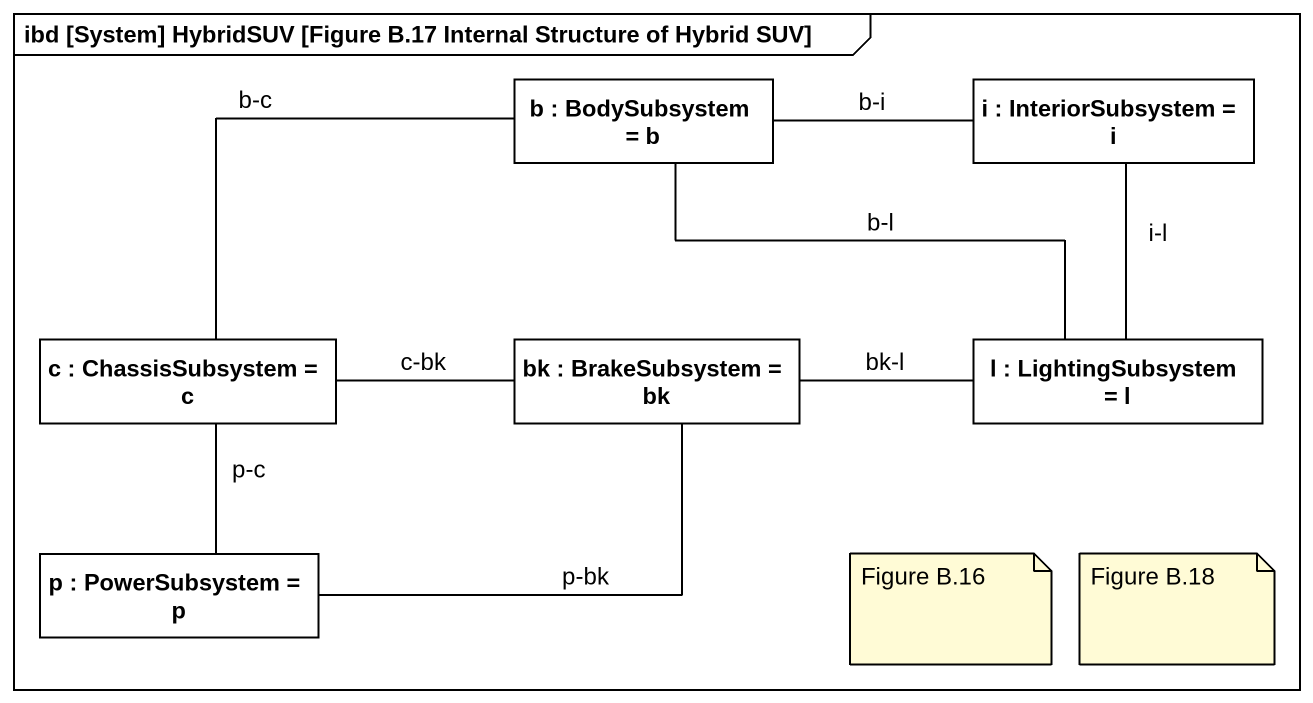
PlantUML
@startuml
mainframe ibd [System] HybridSUV [Figure B.17 Internal Structure of Hybrid SUV]
rectangle "b : BodySubsystem = b" as b #FFFFFF
rectangle "i : InteriorSubsystem = i" as i #FFFFFF
rectangle "c : ChassisSubsystem = c" as c #FFFFFF
rectangle "bk : BrakeSubsystem = bk" as bk #FFFFFF
rectangle "l : LightingSubsystem = l" as l #FFFFFF
rectangle "p : PowerSubsystem = p" as p #FFFFFF
b -right- i : b-i
b -right- l : b-l
i -- l : i-l
c -right- b : b-c
c -right- bk : c-bk
bk -right- l : bk-l
p -up- c : p-c
p -right- bk : p-bk
note as N1
  Figure B.16
end note
note as N2
  Figure B.18
end note
@enduml
